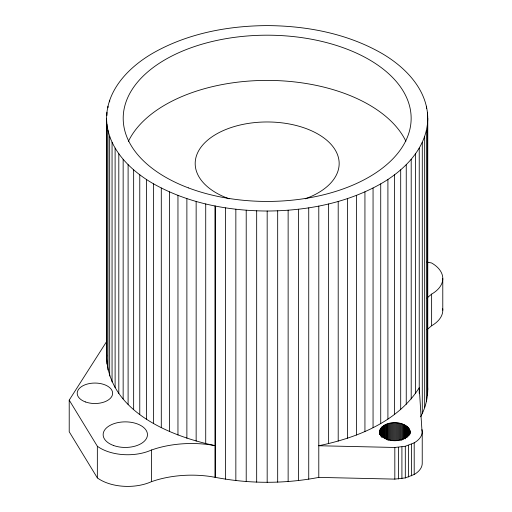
<?xml version="1.0" encoding="UTF-8"?>
<svg xmlns="http://www.w3.org/2000/svg" width="512" height="512" viewBox="0 0 512 512"><rect width="100%" height="100%" fill="white"/><g stroke="black" fill="none" stroke-linecap="round" stroke-linejoin="round"><path stroke-width="0.77" d="M106.598 341.594L69.216 400.128L97.344 446.246A38.605 22.285 0 0 0 151.552 449.978L156.39 448.416A77.267 44.608 0 0 1 210.278 444.832L214.97 445.613C169.862 436.115 109.734 411.494 106.586 357.946L106.586 118.317C106.829 89.165 129.805 66.31 153.619 52.755C188.019 33.35 228 25.83 267.174 25.6C306.349 25.83 346.33 33.35 380.723 52.755C404.544 66.31 427.526 89.152 427.763 118.317L427.763 389.594C427.654 399.078 425.184 408.512 420.595 416.819M106.586 357.946L106.758 354.912M379.629 431.066C382.01 443.808 406.733 443.878 410.048 431.642C407.302 419.437 380.762 419.494 379.629 432.646M427.763 118.317C427.526 147.475 404.544 170.317 380.723 183.872C346.33 203.277 306.349 210.797 267.174 211.027C228 210.797 188.019 203.277 153.619 183.872C129.805 170.317 106.822 147.475 106.586 118.317M421.997 429.574A27.411 15.827 0 0 1 414.202 442.835L405.312 446.266L394.822 447.469L318.79 445.741C356.845 437.818 397.581 422.01 419.238 387.744L421.997 431.162M426.957 262.029L431.629 262.995A38.099 21.997 0 0 1 431.629 294.106L428.691 296.57A72.25 41.715 0 0 0 427.072 298.106M442.707 308.762A38.099 21.997 0 0 1 431.629 325.754L428.691 328.218A72.25 41.715 0 0 0 427.072 329.754M69.216 400.128L69.216 431.776L97.344 477.901A38.605 22.285 0 0 0 151.552 481.626L156.39 480.07A77.267 44.608 0 0 1 210.278 476.48L215.552 477.389C249.555 483.923 284.794 483.923 318.79 477.389L394.822 479.117L405.312 477.914L414.202 474.483A27.411 15.827 0 0 0 422.234 463.29L422.234 431.642M427.418 383.533L427.763 389.594M442.784 278.554L442.784 310.202M431.629 294.106L431.629 325.754M427.418 112.25L427.418 395.661M426.387 106.214L426.387 108.608M426.387 130.413L426.387 401.696M424.672 136.403L424.672 407.68M422.291 142.31L422.291 413.594M419.238 148.115L419.238 393.286M415.539 153.792L415.539 393.427M414.202 442.835L414.202 474.483M411.507 444.198L411.507 475.846M411.2 159.322L411.2 398.95M410.016 431.066L410.016 433.798M409.92 430.496L409.92 433.658M409.76 429.926L409.76 434.675M409.53 429.37L409.53 434.112M409.242 428.819L409.242 435.149M408.89 428.275L408.89 435.398M408.525 445.344L408.525 476.998M408.48 427.75L408.48 435.667M408.013 427.245L408.013 436.742M407.482 426.758L407.482 437.043M406.906 426.291L406.906 437.37M406.272 425.843L406.272 437.715M406.246 164.672L406.246 404.301M405.587 425.427L405.587 438.874M405.312 446.266L405.312 477.914M404.864 425.03L404.864 438.483M404.09 424.666L404.09 438.912M403.283 424.333L403.283 439.366M402.438 424.026L402.438 439.853M401.914 446.931L401.914 478.579M401.555 423.757L401.555 440.371M400.698 169.824L400.698 409.453M400.646 423.52L400.646 440.134M399.718 423.315L399.718 439.93M398.765 423.149L398.765 440.557M398.4 447.334L398.4 478.982M397.792 423.021L397.792 440.429M396.806 422.925L396.806 440.333M395.821 422.867L395.821 440.275M394.822 422.848L394.822 440.256M394.822 447.469L394.822 479.117M394.573 174.752L394.573 414.387M393.824 422.867L393.824 440.275M392.832 422.925L392.832 440.333M391.853 423.021L391.853 440.429M390.88 423.149L390.88 440.557M389.926 423.315L389.926 439.93M388.992 423.52L388.992 440.134M388.09 423.757L388.09 440.371M387.91 179.443L387.91 419.078M387.206 424.026L387.206 439.853M386.874 424.147L386.874 439.181M386.362 424.333L386.362 439.366M385.549 424.666L385.549 438.912M384.781 425.03L384.781 438.483M384.051 425.427L384.051 438.086M383.373 425.843L383.373 437.715M382.739 426.291L382.739 437.37M382.163 426.758L382.163 437.043M381.798 427.098L381.798 437.382M381.632 427.245L381.632 436.742M381.165 427.75L381.165 435.667M380.723 183.872L380.723 423.501M380.755 428.275L380.755 436.192M380.403 428.819L380.403 435.149M380.115 429.37L380.115 434.112M379.885 429.926L379.885 434.675M379.725 430.496L379.725 434.451M373.056 188.019L373.056 427.648M364.934 191.866L364.934 431.501M356.39 195.405L356.39 435.034M347.469 198.605L347.469 438.24M338.202 201.466L338.202 441.101M328.627 203.968L328.627 443.603M318.79 206.106L318.79 477.389M308.736 207.866L308.736 479.149M298.502 209.248L298.502 480.525M288.134 210.234L288.134 481.517M277.677 210.829L277.677 482.112M267.174 211.027L267.174 482.31M256.672 210.829L256.672 482.112M246.214 210.234L246.214 481.517M235.846 209.248L235.846 480.525M225.613 207.866L225.613 479.149M215.552 206.106L215.552 477.389M214.97 205.978L214.97 477.261M205.722 203.968L205.722 443.603M196.147 201.466L196.147 441.101M186.88 198.605L186.88 438.24M177.958 195.405L177.958 435.034M169.414 191.866L169.414 431.501M161.293 188.019L161.293 427.648M153.619 183.872L153.619 423.501M151.552 449.978L151.552 481.626M146.438 179.443L146.438 419.078M139.77 174.752L139.77 414.387M133.651 169.824L133.651 409.453M128.102 164.672L128.102 404.301M123.149 159.322L123.149 398.95M118.81 153.792L118.81 393.427M115.11 148.115L115.11 387.744M112.058 142.31L112.058 381.939M109.67 100.224L109.67 101.824M109.67 136.403L109.67 376.032M107.962 106.214L107.962 107.808M107.962 130.413L107.962 370.048M106.931 112.25L106.931 115.443M106.931 124.378L106.931 364.006M97.344 446.246L97.344 477.901M128.352 141.485A143.974 83.123 0 0 1 266.938 80.403A143.974 83.123 0 0 1 405.869 141.229M229.158 198.822A71.987 41.562 0 0 1 212.538 136.467A71.987 41.562 0 0 1 321.811 136.467A71.987 41.562 0 0 1 305.19 198.822M113.376 445.434A22.15 12.787 0 0 0 147.437 435.238A22.15 12.787 0 0 0 115.11 423.302A22.15 12.787 0 0 0 113.376 445.434M85.498 401.952A17.722 10.234 0 0 0 112.627 393.664A17.722 10.234 0 0 0 86.637 384.243A17.722 10.234 0 0 0 85.498 401.952M188.365 187.878A143.974 83.123 0 0 0 410.925 122.938A143.974 83.123 0 0 0 202.234 44.128A143.974 83.123 0 0 0 188.365 187.878"/></g></svg>
